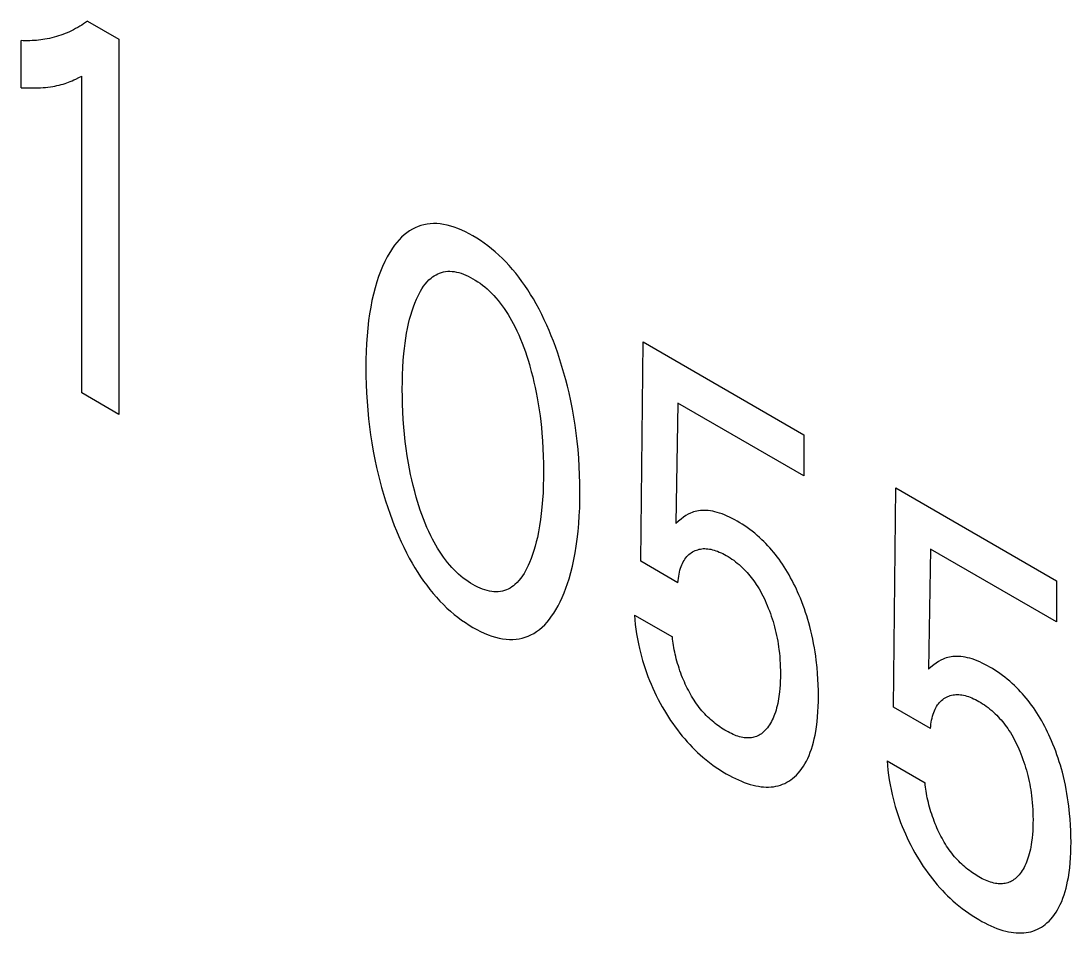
# Model space of a CAD drawing. Extents: x 0 to 420, y 0 to 297.
# Drawn here: x 169.155 to 173.02, y 153.966 to 157.321 of the extents above; entities that cross this region are included whole.
import ezdxf

# ---------------------------------------------------------------- set-up
doc = ezdxf.new("R2010")
doc.units = 0
doc.header["$LTSCALE"] = 23.1
doc.layers.add('40000_ISO', color=7, linetype='CONTINUOUS')

msp = doc.modelspace()

# ---------------------------------------------------------------- linework, layer by layer
at = {"layer": '40000_ISO', "color": 7, "linetype": 'CONTINUOUS'}
for p, q in [((169.3637, 157.2968), (169.3562, 157.2926)), ((169.3712, 157.3012), (169.3637, 157.2968)), ((169.3785, 157.3058), (169.3712, 157.3012)), ((169.3857, 157.3105), (169.3785, 157.3058)), ((169.3928, 157.3155), (169.3857, 157.3105)), ((169.3999, 157.3205), (169.3928, 157.3155)), ((169.3999, 157.3205), (169.5157, 157.2536)), ((169.2688, 157.2587), (169.2604, 157.2568)), ((169.2771, 157.2609), (169.2688, 157.2587)), ((169.2853, 157.2632), (169.2771, 157.2609)), ((169.2934, 157.2657), (169.2853, 157.2632)), ((169.3015, 157.2684), (169.2934, 157.2657)), ((169.3094, 157.2712), (169.3015, 157.2684)), ((169.3173, 157.2743), (169.3094, 157.2712)), ((169.325, 157.2775), (169.3173, 157.2743)), ((169.333, 157.281), (169.325, 157.2775)), ((169.3408, 157.2847), (169.333, 157.281)), ((169.3485, 157.2885), (169.3408, 157.2847)), ((169.3562, 157.2926), (169.3485, 157.2885)), ((169.1551, 157.0752), (169.1551, 157.2484)), ((169.1634, 157.248), (169.1551, 157.2484)), ((169.1717, 157.2478), (169.1634, 157.248)), ((169.1799, 157.2478), (169.1717, 157.2478)), ((169.1881, 157.248), (169.1799, 157.2478)), ((169.1962, 157.2483), (169.1881, 157.248)), ((169.2042, 157.2487), (169.1962, 157.2483)), ((169.2122, 157.2494), (169.2042, 157.2487)), ((169.2201, 157.2501), (169.2122, 157.2494)), ((169.2279, 157.2511), (169.2201, 157.2501)), ((169.2357, 157.2522), (169.2279, 157.2511)), ((169.2434, 157.2534), (169.2357, 157.2522)), ((169.252, 157.255), (169.2434, 157.2534)), ((169.2604, 157.2568), (169.252, 157.255)), ((169.5157, 157.2536), (169.5157, 155.8735)), ((169.3433, 157.1006), (169.3501, 157.1036)), ((169.3501, 157.1036), (169.3569, 157.1068)), ((169.3569, 157.1068), (169.3679, 157.1124)), ((169.3679, 157.1124), (169.3789, 157.1182)), ((169.3789, 155.9525), (169.3789, 157.1182)), ((169.1551, 157.0752), (169.1657, 157.0748)), ((169.1657, 157.0748), (169.1762, 157.0745)), ((169.1762, 157.0745), (169.1867, 157.0743)), ((169.1867, 157.0743), (169.1971, 157.0743)), ((169.1971, 157.0743), (169.2075, 157.0744)), ((169.2075, 157.0744), (169.2178, 157.0747)), ((169.2178, 157.0747), (169.227, 157.0752)), ((169.227, 157.0752), (169.2362, 157.0758)), ((169.2362, 157.0758), (169.2452, 157.0765)), ((169.2452, 157.0765), (169.2542, 157.0775)), ((169.2542, 157.0775), (169.2631, 157.0786)), ((169.2631, 157.0786), (169.2719, 157.0799)), ((169.2719, 157.0799), (169.2797, 157.0813)), ((169.2797, 157.0813), (169.2874, 157.0828)), ((169.2874, 157.0828), (169.295, 157.0845)), ((169.295, 157.0845), (169.3025, 157.0864)), ((169.3025, 157.0864), (169.3099, 157.0885)), ((169.3099, 157.0885), (169.3173, 157.0908)), ((169.3173, 157.0908), (169.3237, 157.0929)), ((169.3237, 157.0929), (169.3301, 157.0952)), ((169.3301, 157.0952), (169.3364, 157.0977)), ((169.3364, 157.0977), (169.3433, 157.1006)), ((170.6166, 156.5644), (170.6063, 156.56)), ((170.6272, 156.568), (170.6166, 156.5644)), ((170.6382, 156.5709), (170.6272, 156.568)), ((170.6495, 156.5731), (170.6382, 156.5709)), ((170.6611, 156.5745), (170.6495, 156.5731)), ((170.673, 156.5752), (170.6611, 156.5745)), ((170.6851, 156.575), (170.673, 156.5752)), ((170.6975, 156.5741), (170.6851, 156.575)), ((170.7103, 156.5722), (170.6975, 156.5741)), ((170.7234, 156.5696), (170.7103, 156.5722)), ((170.7366, 156.5661), (170.7234, 156.5696)), ((170.75, 156.5618), (170.7366, 156.5661)), ((170.556, 156.5248), (170.547, 156.5155)), ((170.5654, 156.5334), (170.556, 156.5248)), ((170.5752, 156.5414), (170.5654, 156.5334)), ((170.5856, 156.5486), (170.5752, 156.5414)), ((170.5964, 156.5551), (170.5856, 156.5486)), ((170.6063, 156.56), (170.5964, 156.5551)), ((170.7635, 156.5568), (170.75, 156.5618)), ((170.7772, 156.5511), (170.7635, 156.5568)), ((170.7909, 156.5447), (170.7772, 156.5511)), ((170.8047, 156.5377), (170.7909, 156.5447)), ((170.8185, 156.53), (170.8047, 156.5377)), ((170.8323, 156.5218), (170.8185, 156.53)), ((170.5303, 156.4953), (170.5225, 156.4844)), ((170.5384, 156.5057), (170.5303, 156.4953)), ((170.547, 156.5155), (170.5384, 156.5057)), ((170.8461, 156.5129), (170.8323, 156.5218)), ((170.8599, 156.5034), (170.8461, 156.5129)), ((170.8735, 156.4934), (170.8599, 156.5034)), ((170.8871, 156.4827), (170.8735, 156.4934)), ((170.5029, 156.4524), (170.4941, 156.4354)), ((170.5123, 156.4687), (170.5029, 156.4524)), ((170.515, 156.4731), (170.5123, 156.4687)), ((170.5225, 156.4844), (170.515, 156.4731)), ((170.9005, 156.4715), (170.8871, 156.4827)), ((170.9138, 156.4597), (170.9005, 156.4715)), ((170.9269, 156.4472), (170.9138, 156.4597)), ((170.9397, 156.4342), (170.9269, 156.4472)), ((170.4859, 156.4177), (170.4783, 156.3995)), ((170.4941, 156.4354), (170.4859, 156.4177)), ((170.9521, 156.4209), (170.9397, 156.4342)), ((170.9643, 156.407), (170.9521, 156.4209)), ((170.4712, 156.3807), (170.4648, 156.3613)), ((170.4783, 156.3995), (170.4712, 156.3807)), ((170.6568, 156.368), (170.6643, 156.3746)), ((170.6643, 156.3746), (170.6702, 156.3792)), ((170.6702, 156.3792), (170.6763, 156.3833)), ((170.6763, 156.3833), (170.6826, 156.3871)), ((170.6826, 156.3871), (170.6892, 156.3904)), ((170.6892, 156.3904), (170.696, 156.3933)), ((170.696, 156.3933), (170.7031, 156.3957)), ((170.7031, 156.3957), (170.7104, 156.3976)), ((170.7104, 156.3976), (170.7179, 156.3989)), ((170.7179, 156.3989), (170.7256, 156.3997)), ((170.7256, 156.3997), (170.7336, 156.3999)), ((170.7336, 156.3999), (170.7415, 156.3995)), ((170.7415, 156.3995), (170.7496, 156.3986)), ((170.7496, 156.3986), (170.7579, 156.3971)), ((170.7579, 156.3971), (170.7663, 156.3951)), ((170.7663, 156.3951), (170.7748, 156.3925)), ((170.7748, 156.3925), (170.7834, 156.3895)), ((170.7834, 156.3895), (170.7921, 156.386)), ((170.7921, 156.386), (170.8008, 156.382)), ((170.8008, 156.382), (170.8096, 156.3775)), ((170.8096, 156.3775), (170.8185, 156.3726)), ((170.8185, 156.3726), (170.8273, 156.3673)), ((170.9762, 156.3926), (170.9643, 156.407)), ((170.9878, 156.3778), (170.9762, 156.3926)), ((170.9991, 156.3626), (170.9878, 156.3778)), ((170.4581, 156.3389), (170.4522, 156.3159)), ((170.4648, 156.3613), (170.4581, 156.3389)), ((170.6254, 156.3266), (170.631, 156.3358)), ((170.631, 156.3358), (170.6369, 156.3445)), ((170.6369, 156.3445), (170.6431, 156.3529)), ((170.6431, 156.3529), (170.6498, 156.3607)), ((170.6498, 156.3607), (170.6568, 156.368)), ((170.8273, 156.3673), (170.8361, 156.3616)), ((170.8361, 156.3616), (170.8448, 156.3555)), ((170.8448, 156.3555), (170.8535, 156.349)), ((170.8535, 156.349), (170.8621, 156.3421)), ((170.8621, 156.3421), (170.8707, 156.3348)), ((170.8707, 156.3348), (170.8791, 156.3271)), ((171.0101, 156.347), (170.9991, 156.3626)), ((171.0207, 156.3311), (171.0101, 156.347)), ((171.031, 156.3149), (171.0207, 156.3311)), ((170.4468, 156.2924), (170.4422, 156.2683)), ((170.4522, 156.3159), (170.4468, 156.2924)), ((170.6048, 156.2829), (170.6106, 156.2969)), ((170.6106, 156.2969), (170.6153, 156.3071)), ((170.6153, 156.3071), (170.6202, 156.317)), ((170.6202, 156.317), (170.6254, 156.3266)), ((170.8791, 156.3271), (170.8873, 156.3191)), ((170.8873, 156.3191), (170.8954, 156.3107)), ((170.8954, 156.3107), (170.9033, 156.3019)), ((170.9033, 156.3019), (170.9113, 156.2925)), ((170.9113, 156.2925), (170.919, 156.2828)), ((171.0409, 156.2985), (171.031, 156.3149)), ((171.0516, 156.2796), (171.0409, 156.2985)), ((170.4422, 156.2683), (170.4381, 156.2437)), ((170.5898, 156.2387), (170.5944, 156.2538)), ((170.5944, 156.2538), (170.5994, 156.2685)), ((170.5994, 156.2685), (170.6048, 156.2829)), ((170.919, 156.2828), (170.9265, 156.2728)), ((170.9265, 156.2728), (170.9338, 156.2625)), ((170.9338, 156.2625), (170.9409, 156.2519)), ((171.0619, 156.2604), (171.0516, 156.2796)), ((171.0718, 156.2411), (171.0619, 156.2604)), ((170.4346, 156.2187), (170.4314, 156.1908)), ((170.4381, 156.2437), (170.4346, 156.2187)), ((170.5817, 156.2075), (170.5855, 156.2232)), ((170.5855, 156.2232), (170.5898, 156.2387)), ((170.9409, 156.2519), (170.9477, 156.2412)), ((170.9477, 156.2412), (170.9543, 156.2302)), ((170.9543, 156.2302), (170.9607, 156.2192)), ((170.9607, 156.2192), (170.9668, 156.2079)), ((171.0811, 156.2216), (171.0718, 156.2411)), ((171.0901, 156.202), (171.0811, 156.2216)), ((170.4314, 156.1908), (170.4289, 156.1625)), ((170.5744, 156.1719), (170.5778, 156.1898)), ((170.5778, 156.1898), (170.5817, 156.2075)), ((170.9668, 156.2079), (170.9726, 156.1966)), ((170.9726, 156.1966), (170.9801, 156.1813)), ((170.9801, 156.1813), (170.9872, 156.1659)), ((171.0986, 156.1822), (171.0901, 156.202)), ((171.1067, 156.1624), (171.0986, 156.1822)), ((170.4289, 156.1625), (170.4269, 156.1337)), ((170.5686, 156.135), (170.5713, 156.1536)), ((170.5713, 156.1536), (170.5744, 156.1719)), ((170.9872, 156.1659), (170.9938, 156.1504)), ((170.9938, 156.1504), (171.0001, 156.1349)), ((171.1145, 156.1426), (171.1067, 156.1624)), ((171.1219, 156.1227), (171.1145, 156.1426)), ((171.4362, 155.3333), (171.4448, 156.1399)), ((171.4448, 156.1399), (172.0365, 155.7983)), ((170.4256, 156.1046), (170.4248, 156.0751)), ((170.4269, 156.1337), (170.4256, 156.1046)), ((170.5643, 156.0971), (170.5663, 156.1162)), ((170.5663, 156.1162), (170.5686, 156.135)), ((171.0001, 156.1349), (171.0059, 156.1193)), ((171.0059, 156.1193), (171.0115, 156.1037)), ((171.0115, 156.1037), (171.0167, 156.0881)), ((171.1305, 156.0983), (171.1219, 156.1227)), ((170.4248, 156.0751), (170.4245, 156.0453)), ((170.5605, 156.0456), (170.5621, 156.0716)), ((170.5621, 156.0716), (170.5643, 156.0971)), ((171.0167, 156.0881), (171.0216, 156.0725)), ((171.0216, 156.0725), (171.0263, 156.0569)), ((171.1386, 156.0739), (171.1305, 156.0983)), ((171.1463, 156.0496), (171.1386, 156.0739)), ((170.4245, 156.0453), (170.4248, 156.0146)), ((170.5594, 156.0193), (170.5605, 156.0456)), ((171.0263, 156.0569), (171.0279, 156.0513)), ((171.0279, 156.0513), (171.0334, 156.0316)), ((171.0334, 156.0316), (171.0385, 156.0119)), ((171.1535, 156.0253), (171.1463, 156.0496)), ((171.1601, 156.0011), (171.1535, 156.0253)), ((170.4248, 156.0146), (170.4255, 155.9837)), ((170.4255, 155.9837), (170.4268, 155.9526)), ((170.5585, 155.9659), (170.5587, 155.9928)), ((170.5587, 155.9928), (170.5594, 156.0193)), ((171.0385, 156.0119), (171.0432, 155.9923)), ((171.0432, 155.9923), (171.0475, 155.9728)), ((171.1664, 155.9769), (171.1601, 156.0011)), ((169.5157, 155.8735), (169.3789, 155.9525)), ((170.4268, 155.9526), (170.4288, 155.9211)), ((170.5587, 155.9385), (170.5585, 155.9659)), ((171.0475, 155.9728), (171.0516, 155.9534)), ((171.0516, 155.9534), (171.0553, 155.934)), ((171.1722, 155.9529), (171.1664, 155.9769)), ((171.1788, 155.9228), (171.1722, 155.9529)), ((170.4288, 155.9211), (170.4313, 155.8893)), ((170.5593, 155.9108), (170.5587, 155.9385)), ((170.5605, 155.8828), (170.5593, 155.9108)), ((171.0553, 155.934), (171.0591, 155.912)), ((171.0591, 155.912), (171.0625, 155.89)), ((171.1848, 155.893), (171.1788, 155.9228)), ((171.573, 155.9144), (171.5651, 155.4724)), ((172.0365, 155.6468), (171.573, 155.9144)), ((170.4313, 155.8893), (170.4344, 155.8572)), ((170.5621, 155.8546), (170.5605, 155.8828)), ((171.0625, 155.89), (171.0656, 155.8682)), ((171.0656, 155.8682), (171.0683, 155.8466)), ((171.1901, 155.8633), (171.1848, 155.893)), ((170.4344, 155.8572), (170.4379, 155.8278)), ((170.5642, 155.8261), (170.5621, 155.8546)), ((171.0683, 155.8466), (171.0706, 155.825)), ((171.1948, 155.8338), (171.1901, 155.8633)), ((171.1988, 155.8045), (171.1948, 155.8338)), ((170.4379, 155.8278), (170.4419, 155.7981)), ((170.4419, 155.7981), (170.4465, 155.7682)), ((170.5666, 155.8001), (170.5642, 155.8261)), ((170.5695, 155.7738), (170.5666, 155.8001)), ((171.0706, 155.825), (171.0726, 155.8037)), ((171.0726, 155.8037), (171.0748, 155.7756)), ((171.2023, 155.7754), (171.1988, 155.8045)), ((172.0365, 155.7983), (172.0365, 155.6468)), ((170.4465, 155.7682), (170.4517, 155.7382)), ((170.5729, 155.7474), (170.5695, 155.7738)), ((171.0748, 155.7756), (171.0764, 155.7477)), ((171.2055, 155.7439), (171.2023, 155.7754)), ((170.4517, 155.7382), (170.4576, 155.7079)), ((170.5768, 155.7208), (170.5729, 155.7474)), ((170.5813, 155.6939), (170.5768, 155.7208)), ((171.0764, 155.7477), (171.0775, 155.7202)), ((171.0775, 155.7202), (171.0782, 155.6928)), ((171.2081, 155.7126), (171.2055, 155.7439)), ((171.21, 155.6816), (171.2081, 155.7126)), ((170.4576, 155.7079), (170.4641, 155.6774)), ((170.4641, 155.6774), (170.4698, 155.6531)), ((170.5852, 155.6734), (170.5813, 155.6939)), ((170.5893, 155.6528), (170.5852, 155.6734)), ((171.0782, 155.6928), (171.0784, 155.6658)), ((171.2113, 155.6509), (171.21, 155.6816)), ((170.4698, 155.6531), (170.4759, 155.6288)), ((170.5939, 155.632), (170.5893, 155.6528)), ((171.0782, 155.6385), (171.0776, 155.6116)), ((171.0784, 155.6658), (171.0782, 155.6385)), ((171.2121, 155.6205), (171.2113, 155.6509)), ((170.4759, 155.6288), (170.4825, 155.6043)), ((170.4825, 155.6043), (170.4895, 155.5798)), ((170.5988, 155.6112), (170.5939, 155.632)), ((170.6041, 155.5903), (170.5988, 155.6112)), ((171.0776, 155.6116), (171.0765, 155.5849)), ((171.2124, 155.5904), (171.2121, 155.6205)), ((172.366, 154.7965), (172.3747, 155.6031)), ((172.3747, 155.6031), (172.9663, 155.2615)), ((170.4895, 155.5798), (170.4971, 155.5552)), ((170.6099, 155.5693), (170.6041, 155.5903)), ((170.6145, 155.5534), (170.6099, 155.5693)), ((171.0749, 155.5585), (171.0727, 155.5325)), ((171.0765, 155.5849), (171.0749, 155.5585)), ((171.2114, 155.5302), (171.2122, 155.5601)), ((171.2122, 155.5601), (171.2124, 155.5904)), ((170.4971, 155.5552), (170.5051, 155.5306)), ((170.5051, 155.5306), (170.5136, 155.5059)), ((170.6195, 155.5375), (170.6145, 155.5534)), ((170.6247, 155.5215), (170.6195, 155.5375)), ((170.6302, 155.5055), (170.6247, 155.5215)), ((171.0727, 155.5325), (171.0703, 155.5093)), ((171.2101, 155.5006), (171.2114, 155.5302)), ((171.6556, 155.5195), (171.6492, 155.5186)), ((171.6621, 155.52), (171.6556, 155.5195)), ((171.6688, 155.5202), (171.6621, 155.52)), ((171.6766, 155.52), (171.6688, 155.5202)), ((171.6846, 155.5193), (171.6766, 155.52)), ((171.6928, 155.5183), (171.6846, 155.5193)), ((170.5136, 155.5059), (170.521, 155.4855)), ((170.521, 155.4855), (170.5288, 155.4652)), ((170.6361, 155.4896), (170.6302, 155.5055)), ((170.6424, 155.4737), (170.6361, 155.4896)), ((171.0674, 155.4864), (171.064, 155.4639)), ((171.0703, 155.5093), (171.0674, 155.4864)), ((171.2082, 155.4714), (171.2101, 155.5006)), ((171.5747, 155.4806), (171.5651, 155.4724)), ((171.5846, 155.4884), (171.5747, 155.4806)), ((171.5935, 155.4949), (171.5846, 155.4884)), ((171.6027, 155.5009), (171.5935, 155.4949)), ((171.6109, 155.5057), (171.6027, 155.5009)), ((171.6194, 155.5099), (171.6109, 155.5057)), ((171.625, 155.5122), (171.6194, 155.5099)), ((171.6309, 155.5143), (171.625, 155.5122)), ((171.6368, 155.516), (171.6309, 155.5143)), ((171.643, 155.5175), (171.6368, 155.516)), ((171.6492, 155.5186), (171.643, 155.5175)), ((171.701, 155.5169), (171.6928, 155.5183)), ((171.7093, 155.5151), (171.701, 155.5169)), ((171.7177, 155.5128), (171.7093, 155.5151)), ((171.7262, 155.5103), (171.7177, 155.5128)), ((171.7355, 155.5071), (171.7262, 155.5103)), ((171.7447, 155.5035), (171.7355, 155.5071)), ((171.7541, 155.4995), (171.7447, 155.5035)), ((171.7634, 155.4952), (171.7541, 155.4995)), ((171.7728, 155.4905), (171.7634, 155.4952)), ((171.7823, 155.4855), (171.7728, 155.4905)), ((171.7917, 155.4802), (171.7823, 155.4855)), ((171.8009, 155.4748), (171.7917, 155.4802)), ((170.5288, 155.4652), (170.5369, 155.4449)), ((170.5369, 155.4449), (170.5455, 155.4246)), ((170.649, 155.4578), (170.6424, 155.4737)), ((170.6561, 155.442), (170.649, 155.4578)), ((170.6637, 155.4263), (170.6561, 155.442)), ((171.0601, 155.4418), (171.0556, 155.4201)), ((171.064, 155.4639), (171.0601, 155.4418)), ((171.2025, 155.4142), (171.2056, 155.4426)), ((171.2056, 155.4426), (171.2082, 155.4714)), ((171.8101, 155.469), (171.8009, 155.4748)), ((171.8193, 155.463), (171.8101, 155.469)), ((171.8284, 155.4567), (171.8193, 155.463)), ((171.8375, 155.4501), (171.8284, 155.4567)), ((171.8466, 155.4432), (171.8375, 155.4501)), ((171.8556, 155.436), (171.8466, 155.4432)), ((170.5455, 155.4246), (170.5545, 155.4045)), ((170.5545, 155.4045), (170.5639, 155.3845)), ((170.6695, 155.4148), (170.6637, 155.4263)), ((170.6756, 155.4033), (170.6695, 155.4148)), ((170.682, 155.392), (170.6756, 155.4033)), ((171.0518, 155.404), (171.0476, 155.3882)), ((171.0556, 155.4201), (171.0518, 155.404)), ((171.1991, 155.3888), (171.2025, 155.4142)), ((171.8646, 155.4284), (171.8556, 155.436)), ((171.8735, 155.4206), (171.8646, 155.4284)), ((171.8822, 155.4124), (171.8735, 155.4206)), ((171.8896, 155.4052), (171.8822, 155.4124)), ((171.8969, 155.3978), (171.8896, 155.4052)), ((170.5639, 155.3845), (170.5738, 155.3646)), ((170.5738, 155.3646), (170.5842, 155.345)), ((170.6886, 155.3809), (170.682, 155.392)), ((170.6954, 155.3699), (170.6886, 155.3809)), ((170.7025, 155.3591), (170.6954, 155.3699)), ((171.043, 155.3727), (171.0381, 155.3576)), ((171.0476, 155.3882), (171.043, 155.3727)), ((171.195, 155.3637), (171.1991, 155.3888)), ((171.618, 155.3613), (171.6224, 155.3645)), ((171.6224, 155.3645), (171.6269, 155.3674)), ((171.6269, 155.3674), (171.6317, 155.37)), ((171.6317, 155.37), (171.6363, 155.3721)), ((171.6363, 155.3721), (171.641, 155.374)), ((171.641, 155.374), (171.6458, 155.3757)), ((171.6458, 155.3757), (171.6508, 155.377)), ((171.6508, 155.377), (171.6559, 155.3781)), ((171.6559, 155.3781), (171.6612, 155.3789)), ((171.6612, 155.3789), (171.6665, 155.3794)), ((171.6665, 155.3794), (171.6719, 155.3795)), ((171.6719, 155.3795), (171.6775, 155.3793)), ((171.6775, 155.3793), (171.6831, 155.3789)), ((171.6831, 155.3789), (171.6888, 155.3781)), ((171.6888, 155.3781), (171.6946, 155.377)), ((171.6946, 155.377), (171.7004, 155.3757)), ((171.7004, 155.3757), (171.7063, 155.3741)), ((171.7063, 155.3741), (171.7126, 155.372)), ((171.7126, 155.372), (171.719, 155.3697)), ((171.719, 155.3697), (171.7254, 155.3671)), ((171.7254, 155.3671), (171.7318, 155.3642)), ((171.7318, 155.3642), (171.7382, 155.3611)), ((171.9042, 155.3902), (171.8969, 155.3978)), ((171.9113, 155.3823), (171.9042, 155.3902)), ((171.9183, 155.3742), (171.9113, 155.3823)), ((171.9252, 155.366), (171.9183, 155.3742)), ((171.932, 155.3576), (171.9252, 155.366)), ((172.5028, 155.3776), (172.4949, 154.9356)), ((172.9663, 155.11), (172.5028, 155.3776)), ((170.5842, 155.345), (170.5951, 155.3255)), ((170.7098, 155.3486), (170.7025, 155.3591)), ((170.7174, 155.3384), (170.7098, 155.3486)), ((170.7252, 155.3285), (170.7174, 155.3384)), ((170.7332, 155.3189), (170.7252, 155.3285)), ((171.027, 155.3285), (171.0224, 155.318)), ((171.0328, 155.3429), (171.027, 155.3285)), ((171.0381, 155.3576), (171.0328, 155.3429)), ((171.1852, 155.3151), (171.1904, 155.3392)), ((171.1904, 155.3392), (171.195, 155.3637)), ((171.573, 155.2543), (171.4362, 155.3333)), ((171.5898, 155.3253), (171.5926, 155.3308)), ((171.5926, 155.3308), (171.5956, 155.3361)), ((171.5956, 155.3361), (171.5988, 155.3411)), ((171.5988, 155.3411), (171.6023, 155.3458)), ((171.6023, 155.3458), (171.6059, 155.3501)), ((171.6059, 155.3501), (171.6097, 155.3541)), ((171.6097, 155.3541), (171.6137, 155.3579)), ((171.6137, 155.3579), (171.618, 155.3613)), ((171.7382, 155.3611), (171.7447, 155.3577)), ((171.7447, 155.3577), (171.7512, 155.3541)), ((171.7512, 155.3541), (171.758, 155.3501)), ((171.758, 155.3501), (171.7648, 155.3458)), ((171.7648, 155.3458), (171.7715, 155.3412)), ((171.7715, 155.3412), (171.7783, 155.3365)), ((171.7783, 155.3365), (171.785, 155.3314)), ((171.785, 155.3314), (171.7917, 155.3261)), ((171.7917, 155.3261), (171.7983, 155.3206)), ((171.9387, 155.349), (171.932, 155.3576)), ((171.9452, 155.3402), (171.9387, 155.349)), ((171.9516, 155.3313), (171.9452, 155.3402)), ((171.9578, 155.3223), (171.9516, 155.3313)), ((170.5951, 155.3255), (170.605, 155.3088)), ((170.605, 155.3088), (170.6153, 155.2922)), ((170.6153, 155.2922), (170.626, 155.276)), ((170.7411, 155.31), (170.7332, 155.3189)), ((170.7492, 155.3015), (170.7411, 155.31)), ((170.7575, 155.2933), (170.7492, 155.3015)), ((170.766, 155.2855), (170.7575, 155.2933)), ((171.0067, 155.2882), (171.0008, 155.279)), ((171.0122, 155.2977), (171.0067, 155.2882)), ((171.0175, 155.3077), (171.0122, 155.2977)), ((171.0224, 155.318), (171.0175, 155.3077)), ((171.1728, 155.2687), (171.1793, 155.2916)), ((171.1793, 155.2916), (171.1852, 155.3151)), ((171.5772, 155.2856), (171.5788, 155.293)), ((171.5788, 155.293), (171.5807, 155.3003)), ((171.5807, 155.3003), (171.5828, 155.3073)), ((171.5828, 155.3073), (171.5849, 155.3135)), ((171.5849, 155.3135), (171.5872, 155.3195)), ((171.5872, 155.3195), (171.5898, 155.3253)), ((171.7983, 155.3206), (171.8049, 155.3147)), ((171.8049, 155.3147), (171.8113, 155.3086)), ((171.8113, 155.3086), (171.8168, 155.3033)), ((171.8168, 155.3033), (171.8221, 155.2977)), ((171.8221, 155.2977), (171.8274, 155.2919)), ((171.8274, 155.2919), (171.8326, 155.286)), ((171.9642, 155.3125), (171.9578, 155.3223)), ((171.9704, 155.3027), (171.9642, 155.3125)), ((171.9764, 155.2927), (171.9704, 155.3027)), ((171.9823, 155.2826), (171.9764, 155.2927)), ((170.626, 155.276), (170.637, 155.2601)), ((170.637, 155.2601), (170.6483, 155.2445)), ((170.7745, 155.2782), (170.766, 155.2855)), ((170.7832, 155.2711), (170.7745, 155.2782)), ((170.7919, 155.2645), (170.7832, 155.2711)), ((170.8007, 155.2584), (170.7919, 155.2645)), ((170.8096, 155.2526), (170.8007, 155.2584)), ((170.8185, 155.2473), (170.8096, 155.2526)), ((170.9808, 155.2545), (170.9733, 155.2475)), ((170.9879, 155.2621), (170.9808, 155.2545)), ((170.9946, 155.2703), (170.9879, 155.2621)), ((171.0008, 155.279), (170.9946, 155.2703)), ((171.161, 155.2336), (171.1671, 155.2509)), ((171.1671, 155.2509), (171.1728, 155.2687)), ((171.573, 155.2543), (171.5737, 155.2623)), ((171.5737, 155.2623), (171.5747, 155.2702)), ((171.5747, 155.2702), (171.5758, 155.278)), ((171.5758, 155.278), (171.5772, 155.2856)), ((171.8326, 155.286), (171.8377, 155.28)), ((171.8377, 155.28), (171.8427, 155.2737)), ((171.8427, 155.2737), (171.8476, 155.2674)), ((171.8476, 155.2674), (171.8524, 155.2609)), ((171.8524, 155.2609), (171.857, 155.2543)), ((171.857, 155.2543), (171.8616, 155.2475)), ((171.988, 155.2724), (171.9823, 155.2826)), ((171.9935, 155.2621), (171.988, 155.2724)), ((171.9988, 155.2517), (171.9935, 155.2621)), ((172.004, 155.2413), (171.9988, 155.2517)), ((172.9663, 155.2615), (172.9663, 155.11)), ((170.6483, 155.2445), (170.66, 155.2294)), ((170.66, 155.2294), (170.6719, 155.2147)), ((170.6719, 155.2147), (170.6842, 155.2005)), ((170.8273, 155.2423), (170.8185, 155.2473)), ((170.8362, 155.2379), (170.8273, 155.2423)), ((170.845, 155.2339), (170.8362, 155.2379)), ((170.8537, 155.2304), (170.845, 155.2339)), ((170.8624, 155.2274), (170.8537, 155.2304)), ((170.871, 155.2249), (170.8624, 155.2274)), ((170.8794, 155.223), (170.871, 155.2249)), ((170.8877, 155.2216), (170.8794, 155.223)), ((170.8958, 155.2207), (170.8877, 155.2216)), ((170.9037, 155.2204), (170.8958, 155.2207)), ((170.9118, 155.2207), (170.9037, 155.2204)), ((170.9195, 155.2217), (170.9118, 155.2207)), ((170.9271, 155.2232), (170.9195, 155.2217)), ((170.9344, 155.2252), (170.9271, 155.2232)), ((170.9415, 155.2278), (170.9344, 155.2252)), ((170.9484, 155.2309), (170.9415, 155.2278)), ((170.955, 155.2344), (170.9484, 155.2309)), ((170.9613, 155.2384), (170.955, 155.2344)), ((170.9674, 155.2428), (170.9613, 155.2384)), ((170.9733, 155.2475), (170.9674, 155.2428)), ((171.1474, 155.2002), (171.1544, 155.2166)), ((171.1544, 155.2166), (171.161, 155.2336)), ((171.8616, 155.2475), (171.8668, 155.2394)), ((171.8668, 155.2394), (171.8718, 155.2311)), ((171.8718, 155.2311), (171.8766, 155.2227)), ((171.8766, 155.2227), (171.8812, 155.2142)), ((171.8812, 155.2142), (171.8857, 155.2056)), ((172.0089, 155.2308), (172.004, 155.2413)), ((172.0137, 155.2202), (172.0089, 155.2308)), ((172.0184, 155.2097), (172.0137, 155.2202)), ((172.0238, 155.1968), (172.0184, 155.2097)), ((170.6842, 155.2005), (170.6967, 155.1868)), ((170.6967, 155.1868), (170.7096, 155.1736)), ((170.7096, 155.1736), (170.7227, 155.161)), ((171.1318, 155.1688), (171.1398, 155.1842)), ((171.1398, 155.1842), (171.1474, 155.2002)), ((171.8857, 155.2056), (171.8899, 155.197)), ((171.8899, 155.197), (171.8941, 155.1883)), ((171.8941, 155.1883), (171.898, 155.1795)), ((171.898, 155.1795), (171.9018, 155.1707)), ((172.0289, 155.1839), (172.0238, 155.1968)), ((172.0338, 155.1709), (172.0289, 155.1839)), ((170.7227, 155.161), (170.736, 155.1491)), ((170.736, 155.1491), (170.7495, 155.1377)), ((170.7495, 155.1377), (170.7631, 155.1269)), ((171.1082, 155.1307), (171.116, 155.142)), ((171.116, 155.142), (171.1233, 155.1539)), ((171.1233, 155.1539), (171.1318, 155.1688)), ((171.413, 155.1352), (171.4144, 155.1181)), ((171.413, 155.1352), (171.5527, 155.0545)), ((171.9018, 155.1707), (171.9058, 155.1609)), ((171.9058, 155.1609), (171.9097, 155.151)), ((171.9097, 155.151), (171.9133, 155.1411)), ((171.9133, 155.1411), (171.9168, 155.1313)), ((172.0384, 155.158), (172.0338, 155.1709)), ((172.0429, 155.145), (172.0384, 155.158)), ((172.047, 155.1321), (172.0429, 155.145)), ((170.7631, 155.1269), (170.7768, 155.1167)), ((170.7768, 155.1167), (170.7907, 155.1072)), ((170.7907, 155.1072), (170.8045, 155.0982)), ((170.8045, 155.0982), (170.8185, 155.0899)), ((171.0732, 155.0904), (171.0826, 155.0996)), ((171.0826, 155.0996), (171.0916, 155.1094)), ((171.0916, 155.1094), (171.1001, 155.1197)), ((171.1001, 155.1197), (171.1082, 155.1307)), ((171.4144, 155.1181), (171.4162, 155.1008)), ((171.4162, 155.1008), (171.4184, 155.0833)), ((171.9168, 155.1313), (171.9201, 155.1214)), ((171.9201, 155.1214), (171.9231, 155.1115)), ((171.9231, 155.1115), (171.926, 155.1017)), ((171.926, 155.1017), (171.9287, 155.0919)), ((172.051, 155.1192), (172.047, 155.1321)), ((172.0547, 155.1063), (172.051, 155.1192)), ((172.0582, 155.0934), (172.0547, 155.1063)), ((170.8185, 155.0899), (170.8324, 155.0821)), ((170.8324, 155.0821), (170.8463, 155.075)), ((170.8463, 155.075), (170.8602, 155.0686)), ((170.8602, 155.0686), (170.874, 155.0629)), ((170.874, 155.0629), (170.8876, 155.0579)), ((170.8876, 155.0579), (170.9011, 155.0537)), ((171.0113, 155.0535), (171.022, 155.0574)), ((171.022, 155.0574), (171.0322, 155.0621)), ((171.0322, 155.0621), (171.0421, 155.0674)), ((171.0421, 155.0674), (171.053, 155.0743)), ((171.053, 155.0743), (171.0634, 155.082)), ((171.0634, 155.082), (171.0732, 155.0904)), ((171.4184, 155.0833), (171.4211, 155.0656)), ((171.4211, 155.0656), (171.4242, 155.0477)), ((171.9287, 155.0919), (171.9315, 155.0812)), ((171.9315, 155.0812), (171.934, 155.0706)), ((171.934, 155.0706), (171.9363, 155.0601)), ((171.9363, 155.0601), (171.9384, 155.0496)), ((172.0622, 155.0776), (172.0582, 155.0934)), ((172.0659, 155.0619), (172.0622, 155.0776)), ((172.0693, 155.0462), (172.0659, 155.0619)), ((170.9011, 155.0537), (170.9145, 155.0503)), ((170.9145, 155.0503), (170.9276, 155.0477)), ((170.9276, 155.0477), (170.9405, 155.0461)), ((170.9405, 155.0461), (170.953, 155.0452)), ((170.953, 155.0452), (170.9653, 155.0453)), ((170.9653, 155.0453), (170.9773, 155.0462)), ((170.9773, 155.0462), (170.9889, 155.0478)), ((170.9889, 155.0478), (171.0003, 155.0503)), ((171.0003, 155.0503), (171.0113, 155.0535)), ((171.4242, 155.0477), (171.4277, 155.0297)), ((171.4277, 155.0297), (171.4317, 155.0116)), ((171.5535, 155.047), (171.5527, 155.0545)), ((171.5544, 155.0394), (171.5535, 155.047)), ((171.5554, 155.0316), (171.5544, 155.0394)), ((171.5566, 155.0236), (171.5554, 155.0316)), ((171.558, 155.0156), (171.5566, 155.0236)), ((171.9384, 155.0496), (171.9403, 155.0391)), ((171.9403, 155.0391), (171.942, 155.0287)), ((171.942, 155.0287), (171.9435, 155.0184)), ((171.9435, 155.0184), (171.9449, 155.0081)), ((172.0724, 155.0306), (172.0693, 155.0462)), ((172.0753, 155.0151), (172.0724, 155.0306)), ((171.4317, 155.0116), (171.4351, 154.9971)), ((171.4351, 154.9971), (171.4389, 154.9825)), ((171.4389, 154.9825), (171.443, 154.9679)), ((171.5595, 155.0074), (171.558, 155.0156)), ((171.5612, 154.9991), (171.5595, 155.0074)), ((171.5631, 154.9907), (171.5612, 154.9991)), ((171.5651, 154.9823), (171.5631, 154.9907)), ((171.5672, 154.9738), (171.5651, 154.9823)), ((171.9449, 155.0081), (171.9464, 154.9951)), ((171.9464, 154.9951), (171.9476, 154.9822)), ((171.9476, 154.9822), (171.9486, 154.9694)), ((172.0778, 154.9997), (172.0753, 155.0151)), ((172.0801, 154.9844), (172.0778, 154.9997)), ((172.0821, 154.9691), (172.0801, 154.9844)), ((172.5667, 154.9792), (172.5607, 154.9775)), ((172.5728, 154.9807), (172.5667, 154.9792)), ((172.579, 154.9818), (172.5728, 154.9807)), ((172.5854, 154.9826), (172.579, 154.9818)), ((172.5919, 154.9832), (172.5854, 154.9826)), ((172.5986, 154.9833), (172.5919, 154.9832)), ((172.6064, 154.9832), (172.5986, 154.9833)), ((172.6144, 154.9825), (172.6064, 154.9832)), ((172.6226, 154.9815), (172.6144, 154.9825)), ((172.6308, 154.9801), (172.6226, 154.9815)), ((172.6391, 154.9782), (172.6308, 154.9801)), ((172.6475, 154.976), (172.6391, 154.9782)), ((171.443, 154.9679), (171.4475, 154.9532)), ((171.4475, 154.9532), (171.4522, 154.9386)), ((171.5696, 154.9652), (171.5672, 154.9738)), ((171.572, 154.9565), (171.5696, 154.9652)), ((171.5747, 154.9479), (171.572, 154.9565)), ((171.5775, 154.9392), (171.5747, 154.9479)), ((171.5804, 154.9305), (171.5775, 154.9392)), ((171.9486, 154.9694), (171.9494, 154.9567)), ((171.9494, 154.9567), (171.9499, 154.9442)), ((171.9499, 154.9442), (171.9502, 154.9317)), ((172.0851, 154.942), (172.0821, 154.9691)), ((172.087, 154.9205), (172.0851, 154.942)), ((172.5045, 154.9438), (172.4949, 154.9356)), ((172.5144, 154.9516), (172.5045, 154.9438)), ((172.5233, 154.9581), (172.5144, 154.9516)), ((172.5325, 154.9641), (172.5233, 154.9581)), ((172.5407, 154.9689), (172.5325, 154.9641)), ((172.5492, 154.9731), (172.5407, 154.9689)), ((172.5548, 154.9754), (172.5492, 154.9731)), ((172.5607, 154.9775), (172.5548, 154.9754)), ((172.656, 154.9735), (172.6475, 154.976)), ((172.6653, 154.9703), (172.656, 154.9735)), ((172.6745, 154.9667), (172.6653, 154.9703)), ((172.6839, 154.9627), (172.6745, 154.9667)), ((172.6932, 154.9584), (172.6839, 154.9627)), ((172.7027, 154.9537), (172.6932, 154.9584)), ((172.7121, 154.9487), (172.7027, 154.9537)), ((172.7215, 154.9434), (172.7121, 154.9487)), ((172.7307, 154.938), (172.7215, 154.9434)), ((171.4522, 154.9386), (171.4572, 154.9239)), ((171.4572, 154.9239), (171.4626, 154.9093)), ((171.4626, 154.9093), (171.4683, 154.8947)), ((171.5836, 154.9218), (171.5804, 154.9305)), ((171.5868, 154.9131), (171.5836, 154.9218)), ((171.5902, 154.9044), (171.5868, 154.9131)), ((171.5935, 154.8966), (171.5902, 154.9044)), ((171.9502, 154.9056), (171.9498, 154.892)), ((171.9502, 154.9317), (171.9503, 154.9194)), ((171.9503, 154.9194), (171.9502, 154.9056)), ((172.0884, 154.8993), (172.087, 154.9205)), ((172.7399, 154.9322), (172.7307, 154.938)), ((172.7491, 154.9262), (172.7399, 154.9322)), ((172.7582, 154.9199), (172.7491, 154.9262)), ((172.7674, 154.9133), (172.7582, 154.9199)), ((172.7764, 154.9064), (172.7674, 154.9133)), ((172.7854, 154.8992), (172.7764, 154.9064)), ((171.4683, 154.8947), (171.4742, 154.8806)), ((171.4742, 154.8806), (171.4803, 154.8666)), ((171.4803, 154.8666), (171.4867, 154.8527)), ((171.5968, 154.8889), (171.5935, 154.8966)), ((171.6003, 154.8812), (171.5968, 154.8889)), ((171.6038, 154.8736), (171.6003, 154.8812)), ((171.6075, 154.866), (171.6038, 154.8736)), ((171.6114, 154.8585), (171.6075, 154.866)), ((171.9482, 154.8652), (171.947, 154.8522)), ((171.9492, 154.8785), (171.9482, 154.8652)), ((171.9498, 154.892), (171.9492, 154.8785)), ((172.0894, 154.8782), (172.0884, 154.8993)), ((172.0899, 154.8574), (172.0894, 154.8782)), ((172.7944, 154.8916), (172.7854, 154.8992)), ((172.8033, 154.8838), (172.7944, 154.8916)), ((172.812, 154.8756), (172.8033, 154.8838)), ((172.8194, 154.8684), (172.812, 154.8756)), ((172.8267, 154.861), (172.8194, 154.8684)), ((171.4867, 154.8527), (171.4935, 154.8388)), ((171.4935, 154.8388), (171.5005, 154.825)), ((171.5005, 154.825), (171.5077, 154.8113)), ((171.6153, 154.8511), (171.6114, 154.8585)), ((171.6194, 154.8437), (171.6153, 154.8511)), ((171.6236, 154.8365), (171.6194, 154.8437)), ((171.6279, 154.8293), (171.6236, 154.8365)), ((171.6324, 154.8223), (171.6279, 154.8293)), ((171.9436, 154.8273), (171.9421, 154.8186)), ((171.945, 154.8361), (171.9436, 154.8273)), ((171.947, 154.8522), (171.945, 154.8361)), ((172.0901, 154.8368), (172.0899, 154.8574)), ((172.0899, 154.8174), (172.0901, 154.8368)), ((172.5436, 154.8211), (172.5478, 154.8245)), ((172.5478, 154.8245), (172.5522, 154.8277)), ((172.5522, 154.8277), (172.5567, 154.8306)), ((172.5567, 154.8306), (172.5615, 154.8331)), ((172.5615, 154.8331), (172.5661, 154.8353)), ((172.5661, 154.8353), (172.5708, 154.8372)), ((172.5708, 154.8372), (172.5756, 154.8389)), ((172.5756, 154.8389), (172.5806, 154.8402)), ((172.5806, 154.8402), (172.5857, 154.8413)), ((172.5857, 154.8413), (172.591, 154.8421)), ((172.591, 154.8421), (172.5963, 154.8425)), ((172.5963, 154.8425), (172.6017, 154.8427)), ((172.6017, 154.8427), (172.6073, 154.8425)), ((172.6073, 154.8425), (172.6129, 154.8421)), ((172.6129, 154.8421), (172.6186, 154.8413)), ((172.6186, 154.8413), (172.6244, 154.8402)), ((172.6244, 154.8402), (172.6302, 154.8389)), ((172.6302, 154.8389), (172.6362, 154.8373)), ((172.6362, 154.8373), (172.6425, 154.8352)), ((172.6425, 154.8352), (172.6488, 154.8329)), ((172.6488, 154.8329), (172.6552, 154.8303)), ((172.6552, 154.8303), (172.6616, 154.8274)), ((172.6616, 154.8274), (172.668, 154.8243)), ((172.668, 154.8243), (172.6745, 154.8209)), ((172.834, 154.8533), (172.8267, 154.861)), ((172.8411, 154.8455), (172.834, 154.8533)), ((172.8481, 154.8374), (172.8411, 154.8455)), ((172.855, 154.8292), (172.8481, 154.8374)), ((172.8618, 154.8208), (172.855, 154.8292)), ((171.5077, 154.8113), (171.5153, 154.7978)), ((171.5153, 154.7978), (171.5231, 154.7844)), ((171.6369, 154.8154), (171.6324, 154.8223)), ((171.6416, 154.8086), (171.6369, 154.8154)), ((171.6464, 154.802), (171.6416, 154.8086)), ((171.6513, 154.7955), (171.6464, 154.802)), ((171.6564, 154.7892), (171.6513, 154.7955)), ((171.6614, 154.7832), (171.6564, 154.7892)), ((171.9342, 154.7854), (171.9317, 154.7776)), ((171.9365, 154.7935), (171.9342, 154.7854)), ((171.9386, 154.8017), (171.9365, 154.7935)), ((171.9404, 154.8101), (171.9386, 154.8017)), ((171.9421, 154.8186), (171.9404, 154.8101)), ((172.0884, 154.7793), (172.0893, 154.7982)), ((172.0893, 154.7982), (172.0899, 154.8174)), ((172.5028, 154.7175), (172.366, 154.7965)), ((172.5171, 154.7827), (172.5196, 154.7885)), ((172.5196, 154.7885), (172.5224, 154.794)), ((172.5224, 154.794), (172.5254, 154.7993)), ((172.5254, 154.7993), (172.5286, 154.8043)), ((172.5286, 154.8043), (172.5321, 154.809)), ((172.5321, 154.809), (172.5357, 154.8133)), ((172.5357, 154.8133), (172.5395, 154.8173)), ((172.5395, 154.8173), (172.5436, 154.8211)), ((172.6745, 154.8209), (172.681, 154.8173)), ((172.681, 154.8173), (172.6878, 154.8132)), ((172.6878, 154.8132), (172.6946, 154.809)), ((172.6946, 154.809), (172.7013, 154.8044)), ((172.7013, 154.8044), (172.7081, 154.7996)), ((172.7081, 154.7996), (172.7148, 154.7946)), ((172.7148, 154.7946), (172.7215, 154.7893)), ((172.7215, 154.7893), (172.7281, 154.7837)), ((172.8685, 154.8122), (172.8618, 154.8208)), ((172.875, 154.8034), (172.8685, 154.8122)), ((172.8814, 154.7945), (172.875, 154.8034)), ((172.8876, 154.7854), (172.8814, 154.7945)), ((172.894, 154.7757), (172.8876, 154.7854)), ((171.5231, 154.7844), (171.5306, 154.772)), ((171.5306, 154.772), (171.5383, 154.7597)), ((171.5383, 154.7597), (171.5463, 154.7476)), ((171.5463, 154.7476), (171.5544, 154.7356)), ((171.6665, 154.7773), (171.6614, 154.7832)), ((171.6718, 154.7716), (171.6665, 154.7773)), ((171.6771, 154.766), (171.6718, 154.7716)), ((171.6825, 154.7607), (171.6771, 154.766)), ((171.688, 154.7554), (171.6825, 154.7607)), ((171.6935, 154.7504), (171.688, 154.7554)), ((171.6992, 154.7455), (171.6935, 154.7504)), ((171.9205, 154.7499), (171.9173, 154.7436)), ((171.9236, 154.7564), (171.9205, 154.7499)), ((171.9264, 154.763), (171.9236, 154.7564)), ((171.9291, 154.7699), (171.9264, 154.763)), ((171.9317, 154.7776), (171.9291, 154.7699)), ((172.0852, 154.7423), (172.087, 154.7607)), ((172.087, 154.7607), (172.0884, 154.7793)), ((172.5056, 154.7412), (172.507, 154.7488)), ((172.507, 154.7488), (172.5086, 154.7562)), ((172.5086, 154.7562), (172.5105, 154.7634)), ((172.5105, 154.7634), (172.5126, 154.7704)), ((172.5126, 154.7704), (172.5147, 154.7767)), ((172.5147, 154.7767), (172.5171, 154.7827)), ((172.7281, 154.7837), (172.7347, 154.7779)), ((172.7347, 154.7779), (172.7412, 154.7718)), ((172.7412, 154.7718), (172.7466, 154.7664)), ((172.7466, 154.7664), (172.7519, 154.7609)), ((172.7519, 154.7609), (172.7572, 154.7551)), ((172.7572, 154.7551), (172.7624, 154.7492)), ((172.7624, 154.7492), (172.7675, 154.7431)), ((172.9002, 154.7659), (172.894, 154.7757)), ((172.9063, 154.7559), (172.9002, 154.7659)), ((172.9121, 154.7458), (172.9063, 154.7559)), ((171.5544, 154.7356), (171.5628, 154.7239)), ((171.5628, 154.7239), (171.5713, 154.7124)), ((171.5713, 154.7124), (171.58, 154.7011)), ((171.7048, 154.7407), (171.6992, 154.7455)), ((171.7105, 154.7362), (171.7048, 154.7407)), ((171.7163, 154.7317), (171.7105, 154.7362)), ((171.7221, 154.7275), (171.7163, 154.7317)), ((171.7279, 154.7234), (171.7221, 154.7275)), ((171.7337, 154.7195), (171.7279, 154.7234)), ((171.7395, 154.7158), (171.7337, 154.7195)), ((171.7453, 154.7122), (171.7395, 154.7158)), ((171.7512, 154.7088), (171.7453, 154.7122)), ((171.7574, 154.7053), (171.7512, 154.7088)), ((171.892, 154.7088), (171.8882, 154.7052)), ((171.8956, 154.7126), (171.892, 154.7088)), ((171.8991, 154.7166), (171.8956, 154.7126)), ((171.9025, 154.7207), (171.8991, 154.7166)), ((171.9065, 154.7261), (171.9025, 154.7207)), ((171.9103, 154.7317), (171.9065, 154.7261)), ((171.9139, 154.7376), (171.9103, 154.7317)), ((171.9173, 154.7436), (171.9139, 154.7376)), ((172.0802, 154.7067), (172.083, 154.7243)), ((172.083, 154.7243), (172.0852, 154.7423)), ((172.5028, 154.7175), (172.5035, 154.7255)), ((172.5035, 154.7255), (172.5045, 154.7334)), ((172.5045, 154.7334), (172.5056, 154.7412)), ((172.7675, 154.7431), (172.7725, 154.7369)), ((172.7725, 154.7369), (172.7774, 154.7306)), ((172.7774, 154.7306), (172.7822, 154.7241)), ((172.7822, 154.7241), (172.7868, 154.7174)), ((172.7868, 154.7174), (172.7914, 154.7107)), ((172.7914, 154.7107), (172.7966, 154.7026)), ((172.9178, 154.7356), (172.9121, 154.7458)), ((172.9233, 154.7253), (172.9178, 154.7356)), ((172.9286, 154.7149), (172.9233, 154.7253)), ((172.9338, 154.7045), (172.9286, 154.7149)), ((171.58, 154.7011), (171.589, 154.6901)), ((171.589, 154.6901), (171.598, 154.6793)), ((171.598, 154.6793), (171.6072, 154.6689)), ((171.6072, 154.6689), (171.6165, 154.6587)), ((171.7636, 154.702), (171.7574, 154.7053)), ((171.7697, 154.699), (171.7636, 154.702)), ((171.7759, 154.6962), (171.7697, 154.699)), ((171.782, 154.6936), (171.7759, 154.6962)), ((171.788, 154.6913), (171.782, 154.6936)), ((171.7941, 154.6893), (171.788, 154.6913)), ((171.8, 154.6875), (171.7941, 154.6893)), ((171.8059, 154.686), (171.8, 154.6875)), ((171.8117, 154.6848), (171.8059, 154.686)), ((171.8172, 154.684), (171.8117, 154.6848)), ((171.8226, 154.6834), (171.8172, 154.684)), ((171.8279, 154.6832), (171.8226, 154.6834)), ((171.8331, 154.6831), (171.8279, 154.6832)), ((171.8383, 154.6834), (171.8331, 154.6831)), ((171.8433, 154.684), (171.8383, 154.6834)), ((171.8482, 154.6848), (171.8433, 154.684)), ((171.853, 154.6858), (171.8482, 154.6848)), ((171.8577, 154.6872), (171.853, 154.6858)), ((171.8622, 154.6888), (171.8577, 154.6872)), ((171.8669, 154.6909), (171.8622, 154.6888)), ((171.8715, 154.6932), (171.8669, 154.6909)), ((171.8759, 154.6958), (171.8715, 154.6932)), ((171.8801, 154.6987), (171.8759, 154.6958)), ((171.8842, 154.7018), (171.8801, 154.6987)), ((171.8882, 154.7052), (171.8842, 154.7018)), ((172.0718, 154.6671), (172.075, 154.68)), ((172.075, 154.68), (172.0778, 154.6932)), ((172.0778, 154.6932), (172.0802, 154.7067)), ((172.7966, 154.7026), (172.8016, 154.6943)), ((172.8016, 154.6943), (172.8064, 154.6859)), ((172.8064, 154.6859), (172.811, 154.6774)), ((172.811, 154.6774), (172.8155, 154.6688)), ((172.8155, 154.6688), (172.8198, 154.6602)), ((172.9388, 154.694), (172.9338, 154.7045)), ((172.9436, 154.6834), (172.9388, 154.694)), ((172.9482, 154.6729), (172.9436, 154.6834)), ((172.9536, 154.66), (172.9482, 154.6729)), ((171.6165, 154.6587), (171.626, 154.6489)), ((171.626, 154.6489), (171.6356, 154.6393)), ((171.6356, 154.6393), (171.6453, 154.63)), ((171.6453, 154.63), (171.6551, 154.621)), ((172.0558, 154.6188), (172.0603, 154.6303)), ((172.0603, 154.6303), (172.0645, 154.6423)), ((172.0645, 154.6423), (172.0683, 154.6545)), ((172.0683, 154.6545), (172.0718, 154.6671)), ((172.8198, 154.6602), (172.8239, 154.6515)), ((172.8239, 154.6515), (172.8278, 154.6427)), ((172.8278, 154.6427), (172.8316, 154.6339)), ((172.8316, 154.6339), (172.8356, 154.6241)), ((172.9587, 154.647), (172.9536, 154.66)), ((172.9636, 154.6341), (172.9587, 154.647)), ((172.9682, 154.6212), (172.9636, 154.6341)), ((171.6551, 154.621), (171.665, 154.6124)), ((171.665, 154.6124), (171.6771, 154.6023)), ((171.6771, 154.6023), (171.6893, 154.5927)), ((171.6893, 154.5927), (171.7016, 154.5835)), ((172.0406, 154.588), (172.0459, 154.5976)), ((172.0459, 154.5976), (172.0508, 154.6076)), ((172.0508, 154.6076), (172.0558, 154.6188)), ((172.3428, 154.5984), (172.3442, 154.5813)), ((172.3428, 154.5984), (172.4826, 154.5177)), ((172.8356, 154.6241), (172.8395, 154.6142)), ((172.8395, 154.6142), (172.8431, 154.6043)), ((172.8431, 154.6043), (172.8466, 154.5944)), ((172.8466, 154.5944), (172.8499, 154.5846)), ((172.9727, 154.6082), (172.9682, 154.6212)), ((172.9768, 154.5953), (172.9727, 154.6082)), ((172.9808, 154.5824), (172.9768, 154.5953)), ((171.7016, 154.5835), (171.7139, 154.5748)), ((171.7139, 154.5748), (171.7263, 154.5666)), ((171.7263, 154.5666), (171.7387, 154.5588)), ((171.7387, 154.5588), (171.7512, 154.5514)), ((172.0091, 154.5464), (172.0161, 154.5538)), ((172.0161, 154.5538), (172.0227, 154.5617)), ((172.0227, 154.5617), (172.029, 154.5701)), ((172.029, 154.5701), (172.035, 154.5788)), ((172.035, 154.5788), (172.0406, 154.588)), ((172.3442, 154.5813), (172.346, 154.564)), ((172.346, 154.564), (172.3483, 154.5465)), ((172.8499, 154.5846), (172.853, 154.5747)), ((172.853, 154.5747), (172.8558, 154.5649)), ((172.8558, 154.5649), (172.8585, 154.5551)), ((172.8585, 154.5551), (172.8613, 154.5444)), ((172.9845, 154.5695), (172.9808, 154.5824)), ((172.988, 154.5566), (172.9845, 154.5695)), ((172.992, 154.5408), (172.988, 154.5566)), ((171.7512, 154.5514), (171.7623, 154.5451)), ((171.7623, 154.5451), (171.7734, 154.5392)), ((171.7734, 154.5392), (171.7844, 154.5337)), ((171.7844, 154.5337), (171.7955, 154.5285)), ((171.7955, 154.5285), (171.8065, 154.5237)), ((171.8065, 154.5237), (171.8174, 154.5194)), ((171.8174, 154.5194), (171.8283, 154.5155)), ((171.8283, 154.5155), (171.8391, 154.5121)), ((171.9583, 154.5126), (171.9661, 154.516)), ((171.9661, 154.516), (171.9738, 154.5198)), ((171.9738, 154.5198), (171.9811, 154.5241)), ((171.9811, 154.5241), (171.9882, 154.5289)), ((171.9882, 154.5289), (171.9951, 154.534)), ((171.9951, 154.534), (172.0017, 154.5395)), ((172.0017, 154.5395), (172.0091, 154.5464)), ((172.3483, 154.5465), (172.3509, 154.5288)), ((172.3509, 154.5288), (172.354, 154.5109)), ((172.4833, 154.5102), (172.4826, 154.5177)), ((172.8613, 154.5444), (172.8638, 154.5338)), ((172.8638, 154.5338), (172.8661, 154.5233)), ((172.8661, 154.5233), (172.8682, 154.5128)), ((172.9957, 154.5251), (172.992, 154.5408)), ((172.9991, 154.5094), (172.9957, 154.5251)), ((171.8391, 154.5121), (171.8498, 154.5092)), ((171.8498, 154.5092), (171.8596, 154.5069)), ((171.8596, 154.5069), (171.8693, 154.5051)), ((171.8693, 154.5051), (171.8789, 154.5037)), ((171.8789, 154.5037), (171.8884, 154.5028)), ((171.8884, 154.5028), (171.8977, 154.5023)), ((171.8977, 154.5023), (171.9069, 154.5024)), ((171.9069, 154.5024), (171.9159, 154.5028)), ((171.9159, 154.5028), (171.9247, 154.5038)), ((171.9247, 154.5038), (171.9333, 154.5052)), ((171.9333, 154.5052), (171.9419, 154.5072)), ((171.9419, 154.5072), (171.9502, 154.5096)), ((171.9502, 154.5096), (171.9583, 154.5126)), ((172.354, 154.5109), (172.3575, 154.4929)), ((172.3575, 154.4929), (172.3615, 154.4748)), ((172.4842, 154.5026), (172.4833, 154.5102)), ((172.4852, 154.4948), (172.4842, 154.5026)), ((172.4864, 154.4868), (172.4852, 154.4948)), ((172.4878, 154.4788), (172.4864, 154.4868)), ((172.4893, 154.4706), (172.4878, 154.4788)), ((172.8682, 154.5128), (172.8701, 154.5023)), ((172.8701, 154.5023), (172.8718, 154.4919)), ((172.8718, 154.4919), (172.8734, 154.4816)), ((172.8734, 154.4816), (172.8747, 154.4713)), ((173.0022, 154.4938), (172.9991, 154.5094)), ((173.0051, 154.4783), (173.0022, 154.4938)), ((173.0076, 154.4629), (173.0051, 154.4783)), ((172.3615, 154.4748), (172.365, 154.4603)), ((172.365, 154.4603), (172.3688, 154.4457)), ((172.3688, 154.4457), (172.3729, 154.4311)), ((172.491, 154.4623), (172.4893, 154.4706)), ((172.4929, 154.4539), (172.491, 154.4623)), ((172.4949, 154.4455), (172.4929, 154.4539)), ((172.497, 154.4369), (172.4949, 154.4455)), ((172.4994, 154.4284), (172.497, 154.4369)), ((172.8747, 154.4713), (172.8762, 154.4583)), ((172.8762, 154.4583), (172.8775, 154.4454)), ((172.8775, 154.4454), (172.8784, 154.4326)), ((173.0099, 154.4476), (173.0076, 154.4629)), ((173.0119, 154.4323), (173.0099, 154.4476)), ((172.3729, 154.4311), (172.3773, 154.4164)), ((172.3773, 154.4164), (172.382, 154.4018)), ((172.382, 154.4018), (172.3871, 154.3871)), ((172.5019, 154.4197), (172.4994, 154.4284)), ((172.5045, 154.4111), (172.5019, 154.4197)), ((172.5073, 154.4024), (172.5045, 154.4111)), ((172.5102, 154.3937), (172.5073, 154.4024)), ((172.8784, 154.4326), (172.8792, 154.4199)), ((172.8792, 154.4199), (172.8797, 154.4074)), ((172.8797, 154.4074), (172.88, 154.3949)), ((173.0149, 154.4052), (173.0119, 154.4323)), ((173.0168, 154.3837), (173.0149, 154.4052)), ((172.3871, 154.3871), (172.3924, 154.3725)), ((172.3924, 154.3725), (172.3981, 154.3579)), ((172.5134, 154.385), (172.5102, 154.3937)), ((172.5166, 154.3763), (172.5134, 154.385)), ((172.52, 154.3676), (172.5166, 154.3763)), ((172.5233, 154.3598), (172.52, 154.3676)), ((172.5266, 154.3521), (172.5233, 154.3598)), ((172.88, 154.3688), (172.8796, 154.3552)), ((172.88, 154.3949), (172.8801, 154.3826)), ((172.8801, 154.3826), (172.88, 154.3688)), ((173.0182, 154.3624), (173.0168, 154.3837)), ((173.0192, 154.3414), (173.0182, 154.3624)), ((172.3981, 154.3579), (172.404, 154.3438)), ((172.404, 154.3438), (172.4101, 154.3298)), ((172.4101, 154.3298), (172.4165, 154.3158)), ((172.5301, 154.3444), (172.5266, 154.3521)), ((172.5336, 154.3368), (172.5301, 154.3444)), ((172.5374, 154.3292), (172.5336, 154.3368)), ((172.5412, 154.3217), (172.5374, 154.3292)), ((172.5451, 154.3142), (172.5412, 154.3217)), ((172.878, 154.3284), (172.8768, 154.3153)), ((172.879, 154.3417), (172.878, 154.3284)), ((172.8796, 154.3552), (172.879, 154.3417)), ((173.0197, 154.3206), (173.0192, 154.3414)), ((172.4165, 154.3158), (172.4233, 154.302)), ((172.4233, 154.302), (172.4303, 154.2882)), ((172.4303, 154.2882), (172.4375, 154.2745)), ((172.5492, 154.3069), (172.5451, 154.3142)), ((172.5534, 154.2997), (172.5492, 154.3069)), ((172.5577, 154.2925), (172.5534, 154.2997)), ((172.5622, 154.2855), (172.5577, 154.2925)), ((172.5667, 154.2786), (172.5622, 154.2855)), ((172.8735, 154.2905), (172.8719, 154.2818)), ((172.8748, 154.2993), (172.8735, 154.2905)), ((172.8768, 154.3153), (172.8748, 154.2993)), ((173.0199, 154.2999), (173.0197, 154.3206)), ((173.0197, 154.2806), (173.0199, 154.2999)), ((172.4375, 154.2745), (172.4451, 154.261)), ((172.4451, 154.261), (172.4529, 154.2476)), ((172.4529, 154.2476), (172.4604, 154.2351)), ((172.5714, 154.2718), (172.5667, 154.2786)), ((172.5762, 154.2652), (172.5714, 154.2718)), ((172.5811, 154.2587), (172.5762, 154.2652)), ((172.5862, 154.2524), (172.5811, 154.2587)), ((172.5912, 154.2463), (172.5862, 154.2524)), ((172.5964, 154.2405), (172.5912, 154.2463)), ((172.864, 154.2486), (172.8615, 154.2408)), ((172.8663, 154.2567), (172.864, 154.2486)), ((172.8684, 154.2649), (172.8663, 154.2567)), ((172.8702, 154.2733), (172.8684, 154.2649)), ((172.8719, 154.2818), (172.8702, 154.2733)), ((173.0182, 154.2425), (173.0191, 154.2614)), ((173.0191, 154.2614), (173.0197, 154.2806)), ((172.4604, 154.2351), (172.4681, 154.2229)), ((172.4681, 154.2229), (172.4761, 154.2107)), ((172.4761, 154.2107), (172.4842, 154.1988)), ((172.6016, 154.2348), (172.5964, 154.2405)), ((172.6069, 154.2292), (172.6016, 154.2348)), ((172.6123, 154.2239), (172.6069, 154.2292)), ((172.6178, 154.2186), (172.6123, 154.2239)), ((172.6234, 154.2136), (172.6178, 154.2186)), ((172.629, 154.2087), (172.6234, 154.2136)), ((172.6346, 154.2039), (172.629, 154.2087)), ((172.8471, 154.2068), (172.8437, 154.2008)), ((172.8503, 154.2131), (172.8471, 154.2068)), ((172.8534, 154.2196), (172.8503, 154.2131)), ((172.8562, 154.2262), (172.8534, 154.2196)), ((172.8589, 154.2331), (172.8562, 154.2262)), ((172.8615, 154.2408), (172.8589, 154.2331)), ((173.0128, 154.1875), (173.015, 154.2055)), ((173.015, 154.2055), (173.0168, 154.2238)), ((173.0168, 154.2238), (173.0182, 154.2425)), ((172.4842, 154.1988), (172.4926, 154.1871)), ((172.4926, 154.1871), (172.5011, 154.1756)), ((172.5011, 154.1756), (172.5098, 154.1643)), ((172.6403, 154.1993), (172.6346, 154.2039)), ((172.6461, 154.1949), (172.6403, 154.1993)), ((172.6519, 154.1907), (172.6461, 154.1949)), ((172.6577, 154.1866), (172.6519, 154.1907)), ((172.6635, 154.1827), (172.6577, 154.1866)), ((172.6693, 154.1789), (172.6635, 154.1827)), ((172.6751, 154.1754), (172.6693, 154.1789)), ((172.681, 154.172), (172.6751, 154.1754)), ((172.6872, 154.1685), (172.681, 154.172)), ((172.6934, 154.1652), (172.6872, 154.1685)), ((172.818, 154.1684), (172.814, 154.165)), ((172.8218, 154.172), (172.818, 154.1684)), ((172.8254, 154.1758), (172.8218, 154.172)), ((172.8289, 154.1798), (172.8254, 154.1758)), ((172.8323, 154.1839), (172.8289, 154.1798)), ((172.8363, 154.1893), (172.8323, 154.1839)), ((172.8401, 154.1949), (172.8363, 154.1893)), ((172.8437, 154.2008), (172.8401, 154.1949)), ((173.0076, 154.1564), (173.0101, 154.1699)), ((173.0101, 154.1699), (173.0128, 154.1875)), ((172.5098, 154.1643), (172.5188, 154.1532)), ((172.5188, 154.1532), (172.5278, 154.1425)), ((172.5278, 154.1425), (172.537, 154.1321)), ((172.537, 154.1321), (172.5463, 154.1219)), ((172.6996, 154.1622), (172.6934, 154.1652)), ((172.7057, 154.1594), (172.6996, 154.1622)), ((172.7118, 154.1568), (172.7057, 154.1594)), ((172.7179, 154.1545), (172.7118, 154.1568)), ((172.7239, 154.1525), (172.7179, 154.1545)), ((172.7298, 154.1507), (172.7239, 154.1525)), ((172.7357, 154.1492), (172.7298, 154.1507)), ((172.7416, 154.148), (172.7357, 154.1492)), ((172.747, 154.1472), (172.7416, 154.148)), ((172.7524, 154.1466), (172.747, 154.1472)), ((172.7577, 154.1463), (172.7524, 154.1466)), ((172.7629, 154.1463), (172.7577, 154.1463)), ((172.7681, 154.1466), (172.7629, 154.1463)), ((172.7731, 154.1471), (172.7681, 154.1466)), ((172.778, 154.148), (172.7731, 154.1471)), ((172.7828, 154.149), (172.778, 154.148)), ((172.7875, 154.1504), (172.7828, 154.149)), ((172.792, 154.152), (172.7875, 154.1504)), ((172.7967, 154.1541), (172.792, 154.152)), ((172.8013, 154.1564), (172.7967, 154.1541)), ((172.8057, 154.159), (172.8013, 154.1564)), ((172.8099, 154.1619), (172.8057, 154.159)), ((172.814, 154.165), (172.8099, 154.1619)), ((172.9982, 154.1177), (173.0016, 154.1303)), ((173.0016, 154.1303), (173.0048, 154.1432)), ((173.0048, 154.1432), (173.0076, 154.1564)), ((172.5463, 154.1219), (172.5558, 154.112)), ((172.5558, 154.112), (172.5654, 154.1025)), ((172.5654, 154.1025), (172.5751, 154.0932)), ((172.5751, 154.0932), (172.5849, 154.0842)), ((172.9856, 154.0819), (172.9901, 154.0935)), ((172.9901, 154.0935), (172.9943, 154.1054)), ((172.9943, 154.1054), (172.9982, 154.1177)), ((172.5849, 154.0842), (172.5948, 154.0756)), ((172.5948, 154.0756), (172.6069, 154.0655)), ((172.6069, 154.0655), (172.6191, 154.0559)), ((172.6191, 154.0559), (172.6314, 154.0467)), ((172.9648, 154.042), (172.9704, 154.0512)), ((172.9704, 154.0512), (172.9757, 154.0608)), ((172.9757, 154.0608), (172.9806, 154.0708)), ((172.9806, 154.0708), (172.9856, 154.0819)), ((172.6314, 154.0467), (172.6437, 154.038)), ((172.6437, 154.038), (172.6561, 154.0298)), ((172.6561, 154.0298), (172.6685, 154.022)), ((172.6685, 154.022), (172.681, 154.0146)), ((172.681, 154.0146), (172.6921, 154.0083)), ((172.9389, 154.0096), (172.9459, 154.017)), ((172.9459, 154.017), (172.9525, 154.0249)), ((172.9525, 154.0249), (172.9588, 154.0333)), ((172.9588, 154.0333), (172.9648, 154.042)), ((172.6921, 154.0083), (172.7032, 154.0024)), ((172.7032, 154.0024), (172.7142, 153.9968)), ((172.7142, 153.9968), (172.7253, 153.9917)), ((172.7253, 153.9917), (172.7363, 153.9869)), ((172.7363, 153.9869), (172.7472, 153.9826)), ((172.7472, 153.9826), (172.7581, 153.9787)), ((172.7581, 153.9787), (172.7689, 153.9753)), ((172.7689, 153.9753), (172.7796, 153.9724)), ((172.88, 153.9728), (172.8881, 153.9758)), ((172.8881, 153.9758), (172.896, 153.9792)), ((172.896, 153.9792), (172.9036, 153.983)), ((172.9036, 153.983), (172.9109, 153.9873)), ((172.9109, 153.9873), (172.9181, 153.9921)), ((172.9181, 153.9921), (172.9249, 153.9972)), ((172.9249, 153.9972), (172.9315, 154.0027)), ((172.9315, 154.0027), (172.9389, 154.0096)), ((172.7796, 153.9724), (172.7894, 153.9701)), ((172.7894, 153.9701), (172.7991, 153.9683)), ((172.7991, 153.9683), (172.8087, 153.9669)), ((172.8087, 153.9669), (172.8182, 153.966)), ((172.8182, 153.966), (172.8275, 153.9655)), ((172.8275, 153.9655), (172.8367, 153.9655)), ((172.8367, 153.9655), (172.8457, 153.966)), ((172.8457, 153.966), (172.8545, 153.967)), ((172.8545, 153.967), (172.8631, 153.9684)), ((172.8631, 153.9684), (172.8717, 153.9704)), ((172.8717, 153.9704), (172.88, 153.9728))]:
    msp.add_line(p, q, dxfattribs=at)

doc.saveas('drawing.dxf')
